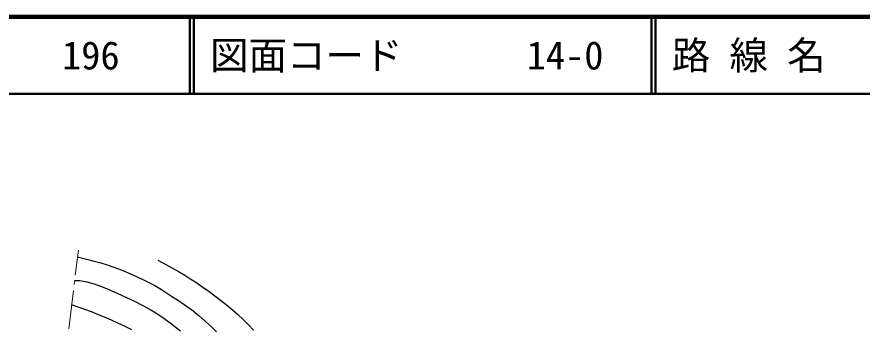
# Model space of a CAD drawing. Units: millimetres, scale not verified. Extents: x 40000 to 680000, y 20000 to 380000.
# Drawn here: x 95279 to 205104, y 339416 to 380000 of the extents above; entities that cross this region are included whole.
import ezdxf
from ezdxf.enums import TextEntityAlignment as Align

# ---------------------------------------------------------------- set-up
doc = ezdxf.new("R2010")
doc.units = ezdxf.units.MM
doc.header["$LTSCALE"] = 1000
for name, color, linetype, lineweight in [('M-BGD', 7, 'Continuous', 25), ('M-BGD-HTXT', 7, 'Continuous', 13), ('M-TTL', 2, 'Continuous', 140), ('M-TTL-LINE', 7, 'Continuous', 50)]:
    doc.layers.add(name, color=color, linetype=linetype, lineweight=lineweight)
doc.layers.add('M-TTL-TXT', color=7, linetype='Continuous')
doc.styles.add('ＭＳ ゴシック', font='')
doc.styles.get('ＭＳ ゴシック').set_extended_font_data('MS Gothic')

msp = doc.modelspace()

# ---------------------------------------------------------------- linework, layer by layer
at = {"layer": 'M-BGD'}
for points in [[(103108, 348799), (104325, 348497), (105327, 348244), (106195, 348010), (107011, 347764), (107858, 347473), (108817, 347108), (109035, 347021), (110029, 346611), (110897, 346229), (111727, 345833), (112607, 345381), (113183, 345073), (114070, 344563), (114856, 344062), (115385, 343719), (116263, 343144), (117025, 342619), (117815, 342043), (118179, 341771), (118966, 341148), (119699, 340498), (119787, 340417), (120549, 339707), (121205, 339057)], [(113607, 348375), (114709, 347783), (115597, 347295), (116361, 346857), (117092, 346414), (117882, 345912), (118517, 345497), (119432, 344882), (120248, 344310), (120999, 343755), (121722, 343194), (122453, 342601), (123229, 341951), (123936, 341348), (124724, 340636), (125380, 339972), (126009, 339281)], [(102769, 345751), (103447, 345751), (104378, 345581), (105329, 345293), (106156, 344989), (107138, 344592), (107990, 344218), (108850, 343823), (109627, 343465), (110549, 343041), (111402, 342625), (111744, 342449), (112616, 341972), (113353, 341517), (114250, 340925), (115027, 340377), (115757, 339819), (116518, 339198)], [(102346, 342618), (103465, 342233), (104301, 341930), (105132, 341610), (105630, 341412), (106632, 341003), (107514, 340624), (108348, 340242), (109208, 339826), (110168, 339343)]]:
    msp.add_lwpolyline(points, dxfattribs=at)
at = {"layer": 'M-BGD-HTXT'}
for p, q in [((103266, 349697), (102871, 346421)), ((102776, 345627), (102728, 345230)), ((102632, 344436), (102035, 339471))]:
    msp.add_line(p, q, dxfattribs=at)
at = {"layer": 'M-TTL'}
msp.add_line((680000, 380000), (40000, 380000), dxfattribs=at)
at = {"layer": 'M-TTL-LINE'}
for p, q in [((117750, 380000), (117750, 370000)), ((118250, 380000), (118250, 370000)), ((177750, 380000), (177750, 370000)), ((178250, 380000), (178250, 370000)), ((40000, 370000), (680000, 370000))]:
    msp.add_line(p, q, dxfattribs=at)

# ---------------------------------------------------------------- texts
at = {"layer": 'M-TTL-TXT', "style": 'ＭＳ ゴシック'}
for s, p in [('196', (101142, 375000)), ('196', (101142, 375000)), ('図面コード', (120380, 375000)), ('14-0', (161521, 375000)), ('14-0', (161521, 375000)), ('路 線 名', (180380, 375000))]:
    msp.add_text(s, height=3666, dxfattribs=at).set_placement(p, align=Align.MIDDLE_LEFT)

doc.saveas('drawing.dxf')
